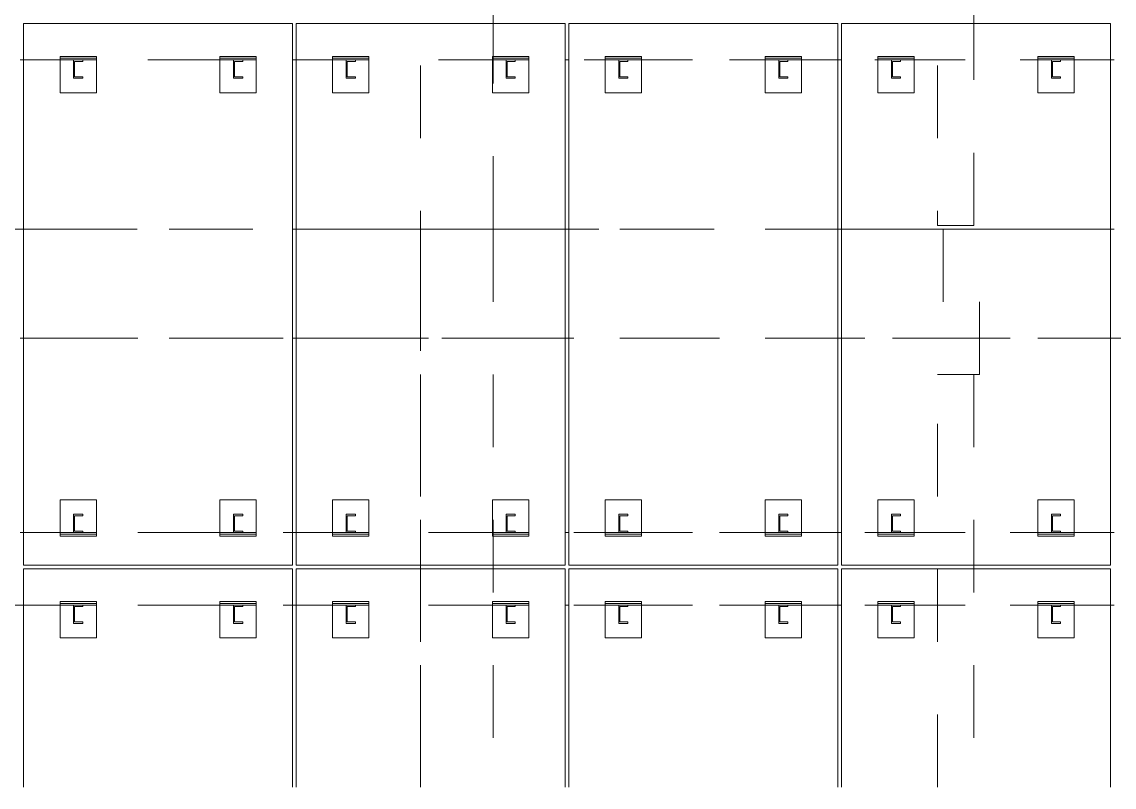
# Model space of a CAD drawing. Header units: millimetres. Extents: x 652937 to 1670132, y 1473552 to 2851037.
# Drawn here: x 663427.63 to 663433.64, y 1524460.41 to 1524464.62 of the extents above; entities that cross this region are included whole.
import ezdxf

# ---------------------------------------------------------------- set-up
doc = ezdxf.new("R2010")
doc.units = ezdxf.units.MM
doc.linetypes.add('XKITLINE00', pattern=[0])
doc.linetypes.add('XKITLINE02', pattern=[4, 2, -2])
doc.layers.add('Part', color=2, linetype='Continuous', lineweight=0)
doc.layers.add('S-GRID', color=1, linetype='Continuous', lineweight=9)

# ---------------------------------------------------------------- blocks, each defined once
blk = doc.blocks.new('*A15491040')
at = {"layer": 'Part', "linetype": 'XKITLINE00', "lineweight": 0}
for p, q in [((650.307246, 143.670135), (650.407246, 143.670135)), ((657.807245, 143.670135), (657.907245, 143.670135)), ((665.407245, 143.670135), (665.307245, 143.670135)), ((672.907245, 143.670135), (672.807245, 143.670135)), ((680.407245, 143.670135), (680.307245, 143.670135)), ((650.307246, 141.670135), (650.407246, 141.670135)), ((657.807245, 141.670135), (657.907245, 141.670135)), ((665.307245, 141.670135), (665.407245, 141.670135)), ((672.907245, 141.670135), (672.807245, 141.670135)), ((680.407245, 141.670135), (680.307245, 141.670135))]:
    blk.add_line(p, q, dxfattribs=at)
at = {"layer": 'Part', "linetype": 'XKITLINE02', "lineweight": 0}
for p, q in [((703.547196, 143.670135), (650.407246, 143.670135)), ((650.407246, 143.670135), (657.807245, 143.670135)), ((657.907245, 143.670135), (665.307245, 143.670135)), ((672.807245, 143.670135), (665.407245, 143.670135)), ((680.307245, 143.670135), (672.907245, 143.670135)), ((703.547115, 141.670135), (635.407246, 141.670135)), ((650.407246, 141.670135), (657.807245, 141.670135)), ((657.907245, 141.670135), (665.307245, 141.670135)), ((672.807245, 141.670135), (665.407245, 141.670135)), ((680.307245, 141.670135), (672.907245, 141.670135))]:
    blk.add_line(p, q, dxfattribs=at)
blk = doc.blocks.new('*A15501041')
at = {"layer": 'S-GRID', "linetype": 'XKITLINE00', "lineweight": 0}
for p, q in [((645.594807, 152.020135), (653.532307, 152.020135)), ((655.119807, 152.020135), (656.707307, 152.020135)), ((658.294807, 152.020135), (666.232307, 152.020135)), ((667.819807, 152.020135), (669.407307, 152.020135)), ((670.994807, 152.020135), (678.932307, 152.020135))]:
    blk.add_line(p, q, dxfattribs=at)
blk = doc.blocks.new('*A15511042')
at = {"layer": 'Part', "linetype": 'XKITLINE00', "lineweight": 0}
for p, q in [((650.307246, 152.020135), (650.407177, 152.020135)), ((657.807245, 152.020135), (657.907177, 152.020135)), ((665.407177, 152.020135), (665.307245, 152.020135)), ((672.907177, 152.020135), (672.807245, 152.020135)), ((680.407177, 152.020135), (680.307245, 152.020135)), ((650.307246, 149.020135), (650.407177, 149.020135)), ((657.807245, 149.020135), (657.907177, 149.020135)), ((665.307245, 149.020135), (665.407177, 149.020135)), ((672.907177, 149.020135), (672.807245, 149.020135)), ((680.407177, 149.020135), (680.307245, 149.020135))]:
    blk.add_line(p, q, dxfattribs=at)
at = {"layer": 'Part', "linetype": 'XKITLINE02', "lineweight": 0}
for p, q in [((650.407177, 152.020135), (657.807245, 152.020135)), ((657.907177, 152.020135), (665.307245, 152.020135)), ((672.807245, 152.020135), (665.407177, 152.020135)), ((680.307245, 152.020135), (672.907177, 152.020135)), ((687.807245, 152.020135), (680.407177, 152.020135)), ((701.547115, 149.020135), (635.407177, 149.020135)), ((650.407177, 149.020135), (657.807245, 149.020135)), ((657.907177, 149.020135), (665.307245, 149.020135)), ((672.807245, 149.020135), (665.407177, 149.020135)), ((680.307245, 149.020135), (672.907177, 149.020135)), ((687.807245, 149.020135), (680.407177, 149.020135))]:
    blk.add_line(p, q, dxfattribs=at)
blk = doc.blocks.new('*A15601051')
at = {"layer": 'Part', "linetype": 'XKITLINE00', "lineweight": 0}
for p, q in [((650.307246, 156.670135), (650.407246, 156.670135)), ((657.807245, 156.670135), (657.907245, 156.670135)), ((665.307245, 156.670135), (665.407245, 156.670135)), ((672.907245, 156.670135), (672.807245, 156.670135)), ((680.407245, 156.670135), (680.307245, 156.670135))]:
    blk.add_line(p, q, dxfattribs=at)
at = {"layer": 'Part', "linetype": 'XKITLINE02', "lineweight": 0}
for p, q in [((687.822475, 156.670135), (650.407246, 156.670135)), ((650.407246, 156.670135), (657.807245, 156.670135)), ((657.907245, 156.670135), (665.307245, 156.670135)), ((672.807245, 156.670135), (665.407245, 156.670135)), ((680.307245, 156.670135), (672.907245, 156.670135))]:
    blk.add_line(p, q, dxfattribs=at)
blk = doc.blocks.new('*A17801270')
at = {"layer": 'Part', "linetype": 'XKITLINE00', "lineweight": 0}
for p, q in [((672.907245, 157.670135), (672.907221, 157.670135)), ((672.907245, 142.770135), (672.907245, 157.670135)), ((680.307245, 157.670135), (672.907245, 157.670135)), ((680.307245, 142.770135), (680.307245, 157.670135)), ((680.307245, 142.770135), (672.907221, 142.770135)), ((680.307221, 142.770135), (680.307245, 142.770135)), ((672.907221, 142.670135), (672.907245, 142.670135)), ((672.907245, 142.670135), (680.307245, 142.670135)), ((672.907245, 136.664035), (672.907245, 142.670135)), ((680.307245, 136.664035), (680.307245, 142.670135))]:
    blk.add_line(p, q, dxfattribs=at)
at = {"layer": 'Part', "linetype": 'XKITLINE02', "lineweight": 0}
for p, q in [((672.907221, 142.770135), (672.907221, 157.670135)), ((672.907245, 157.670135), (672.907221, 157.670135)), ((680.307221, 142.770135), (680.307221, 157.670135)), ((672.907245, 142.670135), (672.907221, 142.670135)), ((672.907221, 136.664035), (672.907221, 142.670135)), ((680.307221, 136.664035), (680.307221, 142.670135))]:
    blk.add_line(p, q, dxfattribs=at)
blk = doc.blocks.new('*A17811271')
at = {"layer": 'Part', "linetype": 'XKITLINE00', "lineweight": 0}
for p, q in [((665.407245, 157.670135), (665.407221, 157.670135)), ((665.407245, 142.770135), (665.407245, 157.670135)), ((672.807245, 157.670135), (665.407245, 157.670135)), ((672.807245, 142.770135), (672.807245, 157.670135)), ((672.807245, 142.770135), (665.407221, 142.770135)), ((672.807221, 142.770135), (672.807245, 142.770135)), ((665.407221, 142.670135), (665.407245, 142.670135)), ((665.407245, 142.670135), (672.807245, 142.670135)), ((665.407245, 136.664035), (665.407245, 142.670135)), ((672.807245, 136.664035), (672.807245, 142.670135))]:
    blk.add_line(p, q, dxfattribs=at)
at = {"layer": 'Part', "linetype": 'XKITLINE02', "lineweight": 0}
for p, q in [((665.407221, 142.770135), (665.407221, 157.670135)), ((665.407245, 157.670135), (665.407221, 157.670135)), ((672.807221, 142.770135), (672.807221, 157.670135)), ((665.407245, 142.670135), (665.407221, 142.670135)), ((665.407221, 136.664035), (665.407221, 142.670135)), ((672.807221, 136.664035), (672.807221, 142.670135))]:
    blk.add_line(p, q, dxfattribs=at)
blk = doc.blocks.new('*A17821272')
at = {"layer": 'Part', "linetype": 'XKITLINE00', "lineweight": 0}
for p, q in [((657.907245, 157.670135), (657.907221, 157.670135)), ((657.907245, 142.770135), (657.907245, 157.670135)), ((657.907245, 157.670135), (665.307245, 157.670135)), ((665.307245, 142.770135), (665.307245, 157.670135)), ((665.307245, 142.770135), (657.907221, 142.770135)), ((665.307221, 142.770135), (665.307245, 142.770135)), ((657.907221, 142.670135), (657.907245, 142.670135)), ((657.907245, 142.670135), (665.307245, 142.670135)), ((657.907245, 136.664035), (657.907245, 142.670135)), ((665.307245, 136.664035), (665.307245, 142.670135))]:
    blk.add_line(p, q, dxfattribs=at)
at = {"layer": 'Part', "linetype": 'XKITLINE02', "lineweight": 0}
for p, q in [((657.907221, 142.770135), (657.907221, 157.670135)), ((657.907221, 157.670135), (657.907245, 157.670135)), ((665.307221, 142.770135), (665.307221, 157.670135)), ((657.907245, 142.670135), (657.907221, 142.670135)), ((657.907221, 136.664035), (657.907221, 142.670135)), ((665.307221, 136.664035), (665.307221, 142.670135))]:
    blk.add_line(p, q, dxfattribs=at)
blk = doc.blocks.new('*A17831273')
at = {"layer": 'Part', "linetype": 'XKITLINE00', "lineweight": 0}
for p, q in [((650.407246, 157.670135), (650.407221, 157.670135)), ((650.407246, 142.770135), (650.407246, 157.670135)), ((650.407246, 157.670135), (657.807245, 157.670135)), ((657.807245, 142.770135), (657.807245, 157.670135)), ((657.807245, 142.770135), (650.407221, 142.770135)), ((657.807221, 142.770135), (657.807245, 142.770135)), ((650.407221, 142.670135), (650.407246, 142.670135)), ((650.407246, 142.670135), (657.807245, 142.670135)), ((650.407246, 136.664035), (650.407246, 142.670135)), ((657.807245, 136.664035), (657.807245, 142.670135))]:
    blk.add_line(p, q, dxfattribs=at)
at = {"layer": 'Part', "linetype": 'XKITLINE02', "lineweight": 0}
for p, q in [((650.407221, 142.770135), (650.407221, 157.670135)), ((650.407221, 157.670135), (650.407246, 157.670135)), ((657.807221, 142.770135), (657.807221, 157.670135)), ((650.407246, 142.670135), (650.407221, 142.670135)), ((650.407221, 136.664035), (650.407221, 142.670135)), ((657.807221, 136.664035), (657.807221, 142.670135))]:
    blk.add_line(p, q, dxfattribs=at)
blk = doc.blocks.new('*A17921282')
at = {"layer": 'Part', "linetype": 'XKITLINE02', "lineweight": 0}
for p, q in [((676.547131, 164.520135), (675.54707, 164.520135)), ((675.547131, 164.520135), (675.547131, 152.120135)), ((676.547131, 152.120135), (676.547131, 164.520135)), ((675.54707, 152.120135), (676.547131, 152.120135))]:
    blk.add_line(p, q, dxfattribs=at)
blk = doc.blocks.new('*A18121302')
at = {"layer": 'Part', "linetype": 'XKITLINE02', "lineweight": 0}
for p, q in [((663.322156, 168.520135), (661.322115, 168.520135)), ((661.322115, 168.520135), (661.322115, 152.020135)), ((661.322156, 168.520135), (661.322156, 152.020135)), ((663.322115, 152.020135), (663.322115, 168.520135)), ((663.322156, 152.020135), (663.322156, 168.520135)), ((661.322115, 152.020135), (663.322156, 152.020135))]:
    blk.add_line(p, q, dxfattribs=at)
blk = doc.blocks.new('*A18361326')
at = {"layer": 'Part', "linetype": 'XKITLINE02', "lineweight": 0}
for p, q in [((667.407253, 141.770135), (666.407253, 141.770135)), ((666.407253, 141.770135), (666.407253, 140.770135)), ((666.407253, 140.770135), (666.407253, 141.770135)), ((667.407253, 140.770135), (667.407253, 141.770135)), ((667.407253, 140.770135), (667.407253, 141.770135)), ((666.407253, 140.770135), (667.407253, 140.770135))]:
    blk.add_line(p, q, dxfattribs=at)
blk = doc.blocks.new('*A18371327')
at = {"layer": 'Part', "linetype": 'XKITLINE02', "lineweight": 0}
for p, q in [((667.407265, 141.720135), (666.407232, 141.720135)), ((666.407232, 141.720135), (666.407232, 141.670135)), ((666.407232, 141.670135), (667.407265, 141.670135)), ((666.407265, 141.720135), (666.407265, 141.670135)), ((667.407232, 141.720135), (667.407265, 141.720135)), ((667.407232, 141.720135), (667.407232, 141.670135)), ((667.407232, 141.670135), (667.407265, 141.670135)), ((667.407265, 141.670135), (667.407265, 141.720135))]:
    blk.add_line(p, q, dxfattribs=at)
blk = doc.blocks.new('*A18381328')
at = {"layer": 'Part', "linetype": 'XKITLINE02', "lineweight": 0}
for p, q in [((667.407265, 143.670135), (666.407232, 143.670135)), ((666.407232, 143.670135), (666.407232, 143.620135)), ((666.407265, 143.670135), (666.407265, 143.620135)), ((667.407232, 143.670135), (667.407265, 143.670135)), ((667.407232, 143.670135), (667.407232, 143.620135)), ((667.407265, 143.620135), (667.407265, 143.670135)), ((666.407232, 143.620135), (667.407265, 143.620135)), ((667.407232, 143.620135), (667.407265, 143.620135))]:
    blk.add_line(p, q, dxfattribs=at)
blk = doc.blocks.new('*A18391329')
at = {"layer": 'Part', "linetype": 'XKITLINE02', "lineweight": 0}
for p, q in [((667.407253, 144.570135), (666.407253, 144.570135)), ((666.407253, 144.570135), (666.407253, 143.570135)), ((666.407253, 143.570135), (666.407253, 144.570135)), ((667.407253, 143.570135), (667.407253, 144.570135)), ((667.407253, 143.570135), (667.407253, 144.570135)), ((666.407253, 143.570135), (667.407253, 143.570135))]:
    blk.add_line(p, q, dxfattribs=at)
blk = doc.blocks.new('*A18401330')
at = {"layer": 'Part', "linetype": 'XKITLINE02', "lineweight": 0}
for p, q in [((671.807253, 144.570135), (670.807253, 144.570135)), ((670.807253, 144.570135), (670.807253, 143.570135)), ((670.807253, 143.570135), (670.807253, 144.570135)), ((671.807253, 143.570135), (671.807253, 144.570135)), ((671.807253, 143.570135), (671.807253, 144.570135)), ((670.807253, 143.570135), (671.807253, 143.570135))]:
    blk.add_line(p, q, dxfattribs=at)
blk = doc.blocks.new('*A18411331')
at = {"layer": 'Part', "linetype": 'XKITLINE02', "lineweight": 0}
for p, q in [((667.032269, 144.170135), (666.782246, 144.170135)), ((666.782246, 143.670135), (666.782246, 144.170135)), ((666.782269, 143.670135), (666.782269, 144.170135)), ((667.032269, 144.132635), (666.807246, 144.132635)), ((666.807246, 144.132635), (666.807246, 143.707635)), ((666.807269, 143.707635), (666.807269, 144.132635)), ((667.032246, 144.132635), (667.032246, 144.170135)), ((667.032269, 144.132635), (667.032269, 144.170135)), ((667.032269, 143.670135), (666.782246, 143.670135)), ((666.807246, 143.707635), (667.032269, 143.707635)), ((667.032246, 143.670135), (667.032246, 143.707635)), ((667.032269, 143.670135), (667.032269, 143.707635))]:
    blk.add_line(p, q, dxfattribs=at)
blk = doc.blocks.new('*A18421332')
at = {"layer": 'Part', "linetype": 'XKITLINE02', "lineweight": 0}
for p, q in [((671.432269, 144.170135), (671.182246, 144.170135)), ((671.182246, 143.670135), (671.182246, 144.170135)), ((671.182269, 143.670135), (671.182269, 144.170135)), ((671.432269, 144.132635), (671.207246, 144.132635)), ((671.207246, 144.132635), (671.207246, 143.707635)), ((671.207269, 143.707635), (671.207269, 144.132635)), ((671.432246, 144.132635), (671.432246, 144.170135)), ((671.432269, 144.132635), (671.432269, 144.170135)), ((671.432269, 143.670135), (671.182246, 143.670135)), ((671.207246, 143.707635), (671.432269, 143.707635)), ((671.432246, 143.670135), (671.432246, 143.707635)), ((671.432269, 143.670135), (671.432269, 143.707635))]:
    blk.add_line(p, q, dxfattribs=at)
blk = doc.blocks.new('*A18431333')
at = {"layer": 'Part', "linetype": 'XKITLINE02', "lineweight": 0}
for p, q in [((678.932269, 144.170135), (678.682246, 144.170135)), ((678.682246, 143.670135), (678.682246, 144.170135)), ((678.682269, 143.670135), (678.682269, 144.170135)), ((678.932269, 144.132635), (678.707246, 144.132635)), ((678.707246, 144.132635), (678.707246, 143.707635)), ((678.707269, 143.707635), (678.707269, 144.132635)), ((678.932246, 144.132635), (678.932246, 144.170135)), ((678.932269, 144.132635), (678.932269, 144.170135)), ((678.932269, 143.670135), (678.682246, 143.670135)), ((678.707246, 143.707635), (678.932269, 143.707635)), ((678.932246, 143.670135), (678.932246, 143.707635)), ((678.932269, 143.670135), (678.932269, 143.707635))]:
    blk.add_line(p, q, dxfattribs=at)
blk = doc.blocks.new('*A18441334')
at = {"layer": 'Part', "linetype": 'XKITLINE02', "lineweight": 0}
for p, q in [((674.532269, 144.170135), (674.282246, 144.170135)), ((674.282246, 143.670135), (674.282246, 144.170135)), ((674.282269, 143.670135), (674.282269, 144.170135)), ((674.532269, 144.132635), (674.307246, 144.132635)), ((674.307246, 144.132635), (674.307246, 143.707635)), ((674.307269, 143.707635), (674.307269, 144.132635)), ((674.532246, 144.132635), (674.532246, 144.170135)), ((674.532269, 144.132635), (674.532269, 144.170135)), ((674.532269, 143.670135), (674.282246, 143.670135)), ((674.307246, 143.707635), (674.532269, 143.707635)), ((674.532246, 143.670135), (674.532246, 143.707635)), ((674.532269, 143.670135), (674.532269, 143.707635))]:
    blk.add_line(p, q, dxfattribs=at)
blk = doc.blocks.new('*A18451335')
at = {"layer": 'Part', "linetype": 'XKITLINE02', "lineweight": 0}
for p, q in [((679.307253, 144.570135), (678.307253, 144.570135)), ((678.307253, 144.570135), (678.307253, 143.570135)), ((678.307253, 143.570135), (678.307253, 144.570135)), ((679.307253, 143.570135), (679.307253, 144.570135)), ((679.307253, 143.570135), (679.307253, 144.570135)), ((678.307253, 143.570135), (679.307253, 143.570135))]:
    blk.add_line(p, q, dxfattribs=at)
blk = doc.blocks.new('*A18461336')
at = {"layer": 'Part', "linetype": 'XKITLINE02', "lineweight": 0}
for p, q in [((674.907253, 144.570135), (673.907253, 144.570135)), ((673.907253, 144.570135), (673.907253, 143.570135)), ((673.907253, 143.570135), (673.907253, 144.570135)), ((674.907253, 143.570135), (674.907253, 144.570135)), ((674.907253, 143.570135), (674.907253, 144.570135)), ((673.907253, 143.570135), (674.907253, 143.570135))]:
    blk.add_line(p, q, dxfattribs=at)
blk = doc.blocks.new('*A18471337')
at = {"layer": 'Part', "linetype": 'XKITLINE02', "lineweight": 0}
for p, q in [((679.307265, 143.670135), (678.307232, 143.670135)), ((678.307232, 143.670135), (678.307232, 143.620135)), ((678.307265, 143.670135), (678.307265, 143.620135)), ((679.307232, 143.670135), (679.307265, 143.670135)), ((679.307232, 143.670135), (679.307232, 143.620135)), ((679.307265, 143.620135), (679.307265, 143.670135)), ((678.307232, 143.620135), (679.307265, 143.620135)), ((679.307232, 143.620135), (679.307265, 143.620135))]:
    blk.add_line(p, q, dxfattribs=at)
blk = doc.blocks.new('*A18481338')
at = {"layer": 'Part', "linetype": 'XKITLINE02', "lineweight": 0}
for p, q in [((674.907265, 143.670135), (673.907232, 143.670135)), ((673.907232, 143.670135), (673.907232, 143.620135)), ((673.907265, 143.670135), (673.907265, 143.620135)), ((674.907232, 143.670135), (674.907265, 143.670135)), ((674.907232, 143.670135), (674.907232, 143.620135)), ((674.907265, 143.620135), (674.907265, 143.670135)), ((673.907232, 143.620135), (674.907265, 143.620135)), ((674.907232, 143.620135), (674.907265, 143.620135))]:
    blk.add_line(p, q, dxfattribs=at)
blk = doc.blocks.new('*A18521342')
at = {"layer": 'Part', "linetype": 'XKITLINE02', "lineweight": 0}
for p, q in [((676.547283, 148.020135), (675.547162, 148.020135)), ((675.547283, 136.664035), (675.547283, 148.020135)), ((676.547162, 148.020135), (676.547283, 148.020135)), ((676.547283, 148.020135), (676.547283, 136.664035))]:
    blk.add_line(p, q, dxfattribs=at)
blk = doc.blocks.new('*A18531343')
at = {"layer": 'Part', "linetype": 'XKITLINE02', "lineweight": 0}
for p, q in [((661.322115, 152.020135), (663.322156, 152.020135)), ((661.322115, 152.020135), (661.322115, 136.664035)), ((661.322156, 136.664035), (661.322156, 152.020135)), ((663.322115, 152.020135), (663.322115, 136.664035)), ((663.322156, 152.020135), (663.322156, 136.664035))]:
    blk.add_line(p, q, dxfattribs=at)
blk = doc.blocks.new('*A18541344')
at = {"layer": 'Part', "linetype": 'XKITLINE02', "lineweight": 0}
for p, q in [((652.407253, 156.770135), (651.407253, 156.770135)), ((651.407253, 156.770135), (651.407253, 155.770135)), ((651.407253, 155.770135), (651.407253, 156.770135)), ((652.407253, 155.770135), (652.407253, 156.770135)), ((652.407253, 155.770135), (652.407253, 156.770135)), ((651.407253, 155.770135), (652.407253, 155.770135))]:
    blk.add_line(p, q, dxfattribs=at)
blk = doc.blocks.new('*A18551345')
at = {"layer": 'Part', "linetype": 'XKITLINE02', "lineweight": 0}
for p, q in [((652.407265, 156.720135), (651.407232, 156.720135)), ((651.407232, 156.720135), (651.407232, 156.670135)), ((651.407232, 156.670135), (652.407265, 156.670135)), ((651.407265, 156.720135), (651.407265, 156.670135)), ((652.407232, 156.720135), (652.407265, 156.720135)), ((652.407232, 156.720135), (652.407232, 156.670135)), ((652.407232, 156.670135), (652.407265, 156.670135)), ((652.407265, 156.670135), (652.407265, 156.720135))]:
    blk.add_line(p, q, dxfattribs=at)
blk = doc.blocks.new('*A18561346')
at = {"layer": 'Part', "linetype": 'XKITLINE02', "lineweight": 0}
for p, q in [((651.782246, 156.670135), (652.032269, 156.670135)), ((651.782246, 156.170135), (651.782246, 156.670135)), ((651.782269, 156.170135), (651.782269, 156.670135)), ((652.032269, 156.632635), (651.807246, 156.632635)), ((651.807246, 156.632635), (651.807246, 156.207635)), ((651.807269, 156.207635), (651.807269, 156.632635)), ((652.032246, 156.632635), (652.032246, 156.670135)), ((652.032269, 156.632635), (652.032269, 156.670135)), ((652.032269, 156.170135), (651.782246, 156.170135)), ((651.807246, 156.207635), (652.032269, 156.207635)), ((652.032246, 156.170135), (652.032246, 156.207635)), ((652.032269, 156.170135), (652.032269, 156.207635))]:
    blk.add_line(p, q, dxfattribs=at)
blk = doc.blocks.new('*A18571347')
at = {"layer": 'Part', "linetype": 'XKITLINE02', "lineweight": 0}
for p, q in [((663.932269, 156.670135), (663.682246, 156.670135)), ((663.682246, 156.170135), (663.682246, 156.670135)), ((663.682269, 156.170135), (663.682269, 156.670135)), ((663.932269, 156.632635), (663.707246, 156.632635)), ((663.707246, 156.632635), (663.707246, 156.207635)), ((663.707269, 156.207635), (663.707269, 156.632635)), ((663.932246, 156.632635), (663.932246, 156.670135)), ((663.932269, 156.632635), (663.932269, 156.670135)), ((663.932269, 156.170135), (663.682246, 156.170135)), ((663.707246, 156.207635), (663.932269, 156.207635)), ((663.932246, 156.170135), (663.932246, 156.207635)), ((663.932269, 156.170135), (663.932269, 156.207635))]:
    blk.add_line(p, q, dxfattribs=at)
blk = doc.blocks.new('*A18581348')
at = {"layer": 'Part', "linetype": 'XKITLINE02', "lineweight": 0}
for p, q in [((659.282246, 156.670135), (659.532269, 156.670135)), ((659.282246, 156.170135), (659.282246, 156.670135)), ((659.282269, 156.170135), (659.282269, 156.670135)), ((659.532269, 156.632635), (659.307246, 156.632635)), ((659.307246, 156.632635), (659.307246, 156.207635)), ((659.307269, 156.207635), (659.307269, 156.632635)), ((659.532246, 156.632635), (659.532246, 156.670135)), ((659.532269, 156.632635), (659.532269, 156.670135)), ((659.532269, 156.170135), (659.282246, 156.170135)), ((659.307246, 156.207635), (659.532269, 156.207635)), ((659.532246, 156.170135), (659.532246, 156.207635)), ((659.532269, 156.170135), (659.532269, 156.207635))]:
    blk.add_line(p, q, dxfattribs=at)
blk = doc.blocks.new('*A18591349')
at = {"layer": 'Part', "linetype": 'XKITLINE02', "lineweight": 0}
for p, q in [((664.307265, 156.720135), (663.307232, 156.720135)), ((663.307232, 156.720135), (663.307232, 156.670135)), ((663.307232, 156.670135), (664.307265, 156.670135)), ((663.307265, 156.720135), (663.307265, 156.670135)), ((664.307232, 156.720135), (664.307265, 156.720135)), ((664.307232, 156.720135), (664.307232, 156.670135)), ((664.307232, 156.670135), (664.307265, 156.670135)), ((664.307265, 156.670135), (664.307265, 156.720135))]:
    blk.add_line(p, q, dxfattribs=at)
blk = doc.blocks.new('*A18601350')
at = {"layer": 'Part', "linetype": 'XKITLINE02', "lineweight": 0}
for p, q in [((659.907265, 156.720135), (658.907232, 156.720135)), ((658.907232, 156.720135), (658.907232, 156.670135)), ((658.907232, 156.670135), (659.907265, 156.670135)), ((658.907265, 156.720135), (658.907265, 156.670135)), ((659.907232, 156.720135), (659.907265, 156.720135)), ((659.907232, 156.720135), (659.907232, 156.670135)), ((659.907232, 156.670135), (659.907265, 156.670135)), ((659.907265, 156.670135), (659.907265, 156.720135))]:
    blk.add_line(p, q, dxfattribs=at)
blk = doc.blocks.new('*A18611351')
at = {"layer": 'Part', "linetype": 'XKITLINE02', "lineweight": 0}
for p, q in [((664.307253, 156.770135), (663.307253, 156.770135)), ((663.307253, 156.770135), (663.307253, 155.770135)), ((663.307253, 155.770135), (663.307253, 156.770135)), ((664.307253, 155.770135), (664.307253, 156.770135)), ((664.307253, 155.770135), (664.307253, 156.770135)), ((663.307253, 155.770135), (664.307253, 155.770135))]:
    blk.add_line(p, q, dxfattribs=at)
blk = doc.blocks.new('*A18621352')
at = {"layer": 'Part', "linetype": 'XKITLINE02', "lineweight": 0}
for p, q in [((659.907253, 156.770135), (658.907253, 156.770135)), ((658.907253, 156.770135), (658.907253, 155.770135)), ((658.907253, 155.770135), (658.907253, 156.770135)), ((659.907253, 155.770135), (659.907253, 156.770135)), ((659.907253, 155.770135), (659.907253, 156.770135)), ((658.907253, 155.770135), (659.907253, 155.770135))]:
    blk.add_line(p, q, dxfattribs=at)
blk = doc.blocks.new('*A18631353')
at = {"layer": 'Part', "linetype": 'XKITLINE02', "lineweight": 0}
for p, q in [((656.807253, 156.770135), (655.807253, 156.770135)), ((655.807253, 156.770135), (655.807253, 155.770135)), ((655.807253, 155.770135), (655.807253, 156.770135)), ((656.807253, 155.770135), (656.807253, 156.770135)), ((656.807253, 155.770135), (656.807253, 156.770135)), ((655.807253, 155.770135), (656.807253, 155.770135))]:
    blk.add_line(p, q, dxfattribs=at)
blk = doc.blocks.new('*A18641354')
at = {"layer": 'Part', "linetype": 'XKITLINE02', "lineweight": 0}
for p, q in [((656.807265, 156.720135), (655.807232, 156.720135)), ((655.807232, 156.720135), (655.807232, 156.670135)), ((655.807232, 156.670135), (656.807265, 156.670135)), ((655.807265, 156.720135), (655.807265, 156.670135)), ((656.807232, 156.720135), (656.807265, 156.720135)), ((656.807232, 156.720135), (656.807232, 156.670135)), ((656.807232, 156.670135), (656.807265, 156.670135)), ((656.807265, 156.670135), (656.807265, 156.720135))]:
    blk.add_line(p, q, dxfattribs=at)
blk = doc.blocks.new('*A18651355')
at = {"layer": 'Part', "linetype": 'XKITLINE02', "lineweight": 0}
for p, q in [((656.182246, 156.670135), (656.432269, 156.670135)), ((656.182246, 156.170135), (656.182246, 156.670135)), ((656.182269, 156.170135), (656.182269, 156.670135)), ((656.432269, 156.632635), (656.207246, 156.632635)), ((656.207246, 156.632635), (656.207246, 156.207635)), ((656.207269, 156.207635), (656.207269, 156.632635)), ((656.432246, 156.632635), (656.432246, 156.670135)), ((656.432269, 156.632635), (656.432269, 156.670135)), ((656.432269, 156.170135), (656.182246, 156.170135)), ((656.207246, 156.207635), (656.432269, 156.207635)), ((656.432246, 156.170135), (656.432246, 156.207635)), ((656.432269, 156.170135), (656.432269, 156.207635))]:
    blk.add_line(p, q, dxfattribs=at)
blk = doc.blocks.new('*A18661356')
at = {"layer": 'Part', "linetype": 'XKITLINE02', "lineweight": 0}
for p, q in [((675.702084, 152.020135), (675.702115, 152.020135)), ((676.702115, 152.020135), (675.702115, 152.020135)), ((675.702115, 152.020135), (675.702115, 148.020135)), ((676.702084, 152.020135), (676.702115, 152.020135)), ((676.702115, 148.020135), (676.702115, 152.020135)), ((675.702084, 148.020135), (675.702115, 148.020135)), ((675.702115, 148.020135), (676.702115, 148.020135)), ((676.702084, 148.020135), (676.702115, 148.020135))]:
    blk.add_line(p, q, dxfattribs=at)
blk = doc.blocks.new('*A18681358')
at = {"layer": 'Part', "linetype": 'XKITLINE02', "lineweight": 0}
for p, q in [((667.407253, 156.770135), (666.407253, 156.770135)), ((666.407253, 156.770135), (666.407253, 155.770135)), ((666.407253, 155.770135), (666.407253, 156.770135)), ((667.407253, 155.770135), (667.407253, 156.770135)), ((667.407253, 155.770135), (667.407253, 156.770135)), ((666.407253, 155.770135), (667.407253, 155.770135))]:
    blk.add_line(p, q, dxfattribs=at)
blk = doc.blocks.new('*A18691359')
at = {"layer": 'Part', "linetype": 'XKITLINE02', "lineweight": 0}
for p, q in [((671.807253, 156.770135), (670.807253, 156.770135)), ((670.807253, 156.770135), (670.807253, 155.770135)), ((670.807253, 155.770135), (670.807253, 156.770135)), ((671.807253, 155.770135), (671.807253, 156.770135)), ((671.807253, 155.770135), (671.807253, 156.770135)), ((670.807253, 155.770135), (671.807253, 155.770135))]:
    blk.add_line(p, q, dxfattribs=at)
blk = doc.blocks.new('*A18701360')
at = {"layer": 'Part', "linetype": 'XKITLINE02', "lineweight": 0}
for p, q in [((667.407265, 156.720135), (666.407232, 156.720135)), ((666.407232, 156.720135), (666.407232, 156.670135)), ((666.407232, 156.670135), (667.407265, 156.670135)), ((666.407265, 156.720135), (666.407265, 156.670135)), ((667.407232, 156.720135), (667.407265, 156.720135)), ((667.407232, 156.720135), (667.407232, 156.670135)), ((667.407232, 156.670135), (667.407265, 156.670135)), ((667.407265, 156.670135), (667.407265, 156.720135))]:
    blk.add_line(p, q, dxfattribs=at)
blk = doc.blocks.new('*A18711361')
at = {"layer": 'Part', "linetype": 'XKITLINE02', "lineweight": 0}
for p, q in [((671.807265, 156.720135), (670.807232, 156.720135)), ((670.807232, 156.720135), (670.807232, 156.670135)), ((670.807232, 156.670135), (671.807265, 156.670135)), ((670.807265, 156.720135), (670.807265, 156.670135)), ((671.807232, 156.720135), (671.807265, 156.720135)), ((671.807232, 156.720135), (671.807232, 156.670135)), ((671.807232, 156.670135), (671.807265, 156.670135)), ((671.807265, 156.670135), (671.807265, 156.720135))]:
    blk.add_line(p, q, dxfattribs=at)
blk = doc.blocks.new('*A18721362')
at = {"layer": 'Part', "linetype": 'XKITLINE02', "lineweight": 0}
for p, q in [((667.032269, 156.670135), (666.782246, 156.670135)), ((666.782246, 156.170135), (666.782246, 156.670135)), ((666.782269, 156.170135), (666.782269, 156.670135)), ((667.032269, 156.632635), (666.807246, 156.632635)), ((666.807246, 156.632635), (666.807246, 156.207635)), ((666.807269, 156.207635), (666.807269, 156.632635)), ((667.032246, 156.632635), (667.032246, 156.670135)), ((667.032269, 156.632635), (667.032269, 156.670135)), ((667.032269, 156.170135), (666.782246, 156.170135)), ((666.807246, 156.207635), (667.032269, 156.207635)), ((667.032246, 156.170135), (667.032246, 156.207635)), ((667.032269, 156.170135), (667.032269, 156.207635))]:
    blk.add_line(p, q, dxfattribs=at)
blk = doc.blocks.new('*A18731363')
at = {"layer": 'Part', "linetype": 'XKITLINE02', "lineweight": 0}
for p, q in [((671.432269, 156.670135), (671.182246, 156.670135)), ((671.182246, 156.170135), (671.182246, 156.670135)), ((671.182269, 156.170135), (671.182269, 156.670135)), ((671.432269, 156.632635), (671.207246, 156.632635)), ((671.207246, 156.632635), (671.207246, 156.207635)), ((671.207269, 156.207635), (671.207269, 156.632635)), ((671.432246, 156.632635), (671.432246, 156.670135)), ((671.432269, 156.632635), (671.432269, 156.670135)), ((671.432269, 156.170135), (671.182246, 156.170135)), ((671.207246, 156.207635), (671.432269, 156.207635)), ((671.432246, 156.170135), (671.432246, 156.207635)), ((671.432269, 156.170135), (671.432269, 156.207635))]:
    blk.add_line(p, q, dxfattribs=at)
blk = doc.blocks.new('*A18741364')
at = {"layer": 'Part', "linetype": 'XKITLINE02', "lineweight": 0}
for p, q in [((678.932269, 156.670135), (678.682246, 156.670135)), ((678.682246, 156.170135), (678.682246, 156.670135)), ((678.682269, 156.170135), (678.682269, 156.670135)), ((678.932269, 156.632635), (678.707246, 156.632635)), ((678.707246, 156.632635), (678.707246, 156.207635)), ((678.707269, 156.207635), (678.707269, 156.632635)), ((678.932246, 156.632635), (678.932246, 156.670135)), ((678.932269, 156.632635), (678.932269, 156.670135)), ((678.932269, 156.170135), (678.682246, 156.170135)), ((678.707246, 156.207635), (678.932269, 156.207635)), ((678.932246, 156.170135), (678.932246, 156.207635)), ((678.932269, 156.170135), (678.932269, 156.207635))]:
    blk.add_line(p, q, dxfattribs=at)
blk = doc.blocks.new('*A18751365')
at = {"layer": 'Part', "linetype": 'XKITLINE02', "lineweight": 0}
for p, q in [((674.532269, 156.670135), (674.282246, 156.670135)), ((674.282246, 156.170135), (674.282246, 156.670135)), ((674.282269, 156.170135), (674.282269, 156.670135)), ((674.532269, 156.632635), (674.307246, 156.632635)), ((674.307246, 156.632635), (674.307246, 156.207635)), ((674.307269, 156.207635), (674.307269, 156.632635)), ((674.532246, 156.632635), (674.532246, 156.670135)), ((674.532269, 156.632635), (674.532269, 156.670135)), ((674.532269, 156.170135), (674.282246, 156.170135)), ((674.307246, 156.207635), (674.532269, 156.207635)), ((674.532246, 156.170135), (674.532246, 156.207635)), ((674.532269, 156.170135), (674.532269, 156.207635))]:
    blk.add_line(p, q, dxfattribs=at)
blk = doc.blocks.new('*A18761366')
at = {"layer": 'Part', "linetype": 'XKITLINE02', "lineweight": 0}
for p, q in [((679.307265, 156.720135), (678.307232, 156.720135)), ((678.307232, 156.720135), (678.307232, 156.670135)), ((678.307232, 156.670135), (679.307265, 156.670135)), ((678.307265, 156.720135), (678.307265, 156.670135)), ((679.307232, 156.720135), (679.307265, 156.720135)), ((679.307232, 156.720135), (679.307232, 156.670135)), ((679.307232, 156.670135), (679.307265, 156.670135)), ((679.307265, 156.670135), (679.307265, 156.720135))]:
    blk.add_line(p, q, dxfattribs=at)
blk = doc.blocks.new('*A18771367')
at = {"layer": 'Part', "linetype": 'XKITLINE02', "lineweight": 0}
for p, q in [((674.907265, 156.720135), (673.907232, 156.720135)), ((673.907232, 156.720135), (673.907232, 156.670135)), ((673.907232, 156.670135), (674.907265, 156.670135)), ((673.907265, 156.720135), (673.907265, 156.670135)), ((674.907232, 156.720135), (674.907265, 156.720135)), ((674.907232, 156.720135), (674.907232, 156.670135)), ((674.907232, 156.670135), (674.907265, 156.670135)), ((674.907265, 156.670135), (674.907265, 156.720135))]:
    blk.add_line(p, q, dxfattribs=at)
blk = doc.blocks.new('*A18781368')
at = {"layer": 'Part', "linetype": 'XKITLINE02', "lineweight": 0}
for p, q in [((679.307253, 156.770135), (678.307253, 156.770135)), ((678.307253, 156.770135), (678.307253, 155.770135)), ((678.307253, 155.770135), (678.307253, 156.770135)), ((679.307253, 155.770135), (679.307253, 156.770135)), ((679.307253, 155.770135), (679.307253, 156.770135)), ((678.307253, 155.770135), (679.307253, 155.770135))]:
    blk.add_line(p, q, dxfattribs=at)
blk = doc.blocks.new('*A18791369')
at = {"layer": 'Part', "linetype": 'XKITLINE02', "lineweight": 0}
for p, q in [((674.907253, 156.770135), (673.907253, 156.770135)), ((673.907253, 156.770135), (673.907253, 155.770135)), ((673.907253, 155.770135), (673.907253, 156.770135)), ((674.907253, 155.770135), (674.907253, 156.770135)), ((674.907253, 155.770135), (674.907253, 156.770135)), ((673.907253, 155.770135), (674.907253, 155.770135))]:
    blk.add_line(p, q, dxfattribs=at)
blk = doc.blocks.new('*A18891379')
at = {"layer": 'Part', "linetype": 'XKITLINE02', "lineweight": 0}
for p, q in [((652.407253, 141.770135), (651.407253, 141.770135)), ((651.407253, 141.770135), (651.407253, 140.770135)), ((651.407253, 140.770135), (651.407253, 141.770135)), ((652.407253, 140.770135), (652.407253, 141.770135)), ((652.407253, 140.770135), (652.407253, 141.770135)), ((651.407253, 140.770135), (652.407253, 140.770135))]:
    blk.add_line(p, q, dxfattribs=at)
blk = doc.blocks.new('*A18901380')
at = {"layer": 'Part', "linetype": 'XKITLINE02', "lineweight": 0}
for p, q in [((652.407265, 141.720135), (651.407232, 141.720135)), ((651.407232, 141.720135), (651.407232, 141.670135)), ((651.407232, 141.670135), (652.407265, 141.670135)), ((651.407265, 141.720135), (651.407265, 141.670135)), ((652.407232, 141.720135), (652.407265, 141.720135)), ((652.407232, 141.720135), (652.407232, 141.670135)), ((652.407232, 141.670135), (652.407265, 141.670135)), ((652.407265, 141.670135), (652.407265, 141.720135))]:
    blk.add_line(p, q, dxfattribs=at)
blk = doc.blocks.new('*A18911381')
at = {"layer": 'Part', "linetype": 'XKITLINE02', "lineweight": 0}
for p, q in [((651.782246, 141.670135), (652.032269, 141.670135)), ((651.782246, 141.170135), (651.782246, 141.670135)), ((651.782269, 141.170135), (651.782269, 141.670135)), ((652.032269, 141.632635), (651.807246, 141.632635)), ((651.807246, 141.632635), (651.807246, 141.207635)), ((651.807269, 141.207635), (651.807269, 141.632635)), ((652.032246, 141.632635), (652.032246, 141.670135)), ((652.032269, 141.632635), (652.032269, 141.670135)), ((652.032269, 141.170135), (651.782246, 141.170135)), ((651.807246, 141.207635), (652.032269, 141.207635)), ((652.032246, 141.170135), (652.032246, 141.207635)), ((652.032269, 141.170135), (652.032269, 141.207635))]:
    blk.add_line(p, q, dxfattribs=at)
blk = doc.blocks.new('*A18921382')
at = {"layer": 'Part', "linetype": 'XKITLINE02', "lineweight": 0}
for p, q in [((659.907253, 141.770135), (658.907253, 141.770135)), ((658.907253, 141.770135), (658.907253, 140.770135)), ((658.907253, 140.770135), (658.907253, 141.770135)), ((659.907253, 140.770135), (659.907253, 141.770135)), ((659.907253, 140.770135), (659.907253, 141.770135)), ((658.907253, 140.770135), (659.907253, 140.770135))]:
    blk.add_line(p, q, dxfattribs=at)
blk = doc.blocks.new('*A18931383')
at = {"layer": 'Part', "linetype": 'XKITLINE02', "lineweight": 0}
for p, q in [((664.307253, 141.770135), (663.307253, 141.770135)), ((663.307253, 141.770135), (663.307253, 140.770135)), ((663.307253, 140.770135), (663.307253, 141.770135)), ((664.307253, 140.770135), (664.307253, 141.770135)), ((664.307253, 140.770135), (664.307253, 141.770135)), ((663.307253, 140.770135), (664.307253, 140.770135))]:
    blk.add_line(p, q, dxfattribs=at)
blk = doc.blocks.new('*A18941384')
at = {"layer": 'Part', "linetype": 'XKITLINE02', "lineweight": 0}
for p, q in [((659.907265, 141.720135), (658.907232, 141.720135)), ((658.907232, 141.720135), (658.907232, 141.670135)), ((658.907232, 141.670135), (659.907265, 141.670135)), ((658.907265, 141.720135), (658.907265, 141.670135)), ((659.907232, 141.720135), (659.907265, 141.720135)), ((659.907232, 141.720135), (659.907232, 141.670135)), ((659.907232, 141.670135), (659.907265, 141.670135)), ((659.907265, 141.670135), (659.907265, 141.720135))]:
    blk.add_line(p, q, dxfattribs=at)
blk = doc.blocks.new('*A18951385')
at = {"layer": 'Part', "linetype": 'XKITLINE02', "lineweight": 0}
for p, q in [((664.307265, 141.720135), (663.307232, 141.720135)), ((663.307232, 141.720135), (663.307232, 141.670135)), ((663.307232, 141.670135), (664.307265, 141.670135)), ((663.307265, 141.720135), (663.307265, 141.670135)), ((664.307232, 141.720135), (664.307265, 141.720135)), ((664.307232, 141.720135), (664.307232, 141.670135)), ((664.307232, 141.670135), (664.307265, 141.670135)), ((664.307265, 141.670135), (664.307265, 141.720135))]:
    blk.add_line(p, q, dxfattribs=at)
blk = doc.blocks.new('*A18961386')
at = {"layer": 'Part', "linetype": 'XKITLINE02', "lineweight": 0}
for p, q in [((659.282246, 141.670135), (659.532269, 141.670135)), ((659.282246, 141.170135), (659.282246, 141.670135)), ((659.282269, 141.170135), (659.282269, 141.670135)), ((659.532269, 141.632635), (659.307246, 141.632635)), ((659.307246, 141.632635), (659.307246, 141.207635)), ((659.307269, 141.207635), (659.307269, 141.632635)), ((659.532246, 141.632635), (659.532246, 141.670135)), ((659.532269, 141.632635), (659.532269, 141.670135)), ((659.532269, 141.170135), (659.282246, 141.170135)), ((659.307246, 141.207635), (659.532269, 141.207635)), ((659.532246, 141.170135), (659.532246, 141.207635)), ((659.532269, 141.170135), (659.532269, 141.207635))]:
    blk.add_line(p, q, dxfattribs=at)
blk = doc.blocks.new('*A18971387')
at = {"layer": 'Part', "linetype": 'XKITLINE02', "lineweight": 0}
for p, q in [((663.932269, 141.670135), (663.682246, 141.670135)), ((663.682246, 141.170135), (663.682246, 141.670135)), ((663.682269, 141.170135), (663.682269, 141.670135)), ((663.932269, 141.632635), (663.707246, 141.632635)), ((663.707246, 141.632635), (663.707246, 141.207635)), ((663.707269, 141.207635), (663.707269, 141.632635)), ((663.932246, 141.632635), (663.932246, 141.670135)), ((663.932269, 141.632635), (663.932269, 141.670135)), ((663.932269, 141.170135), (663.682246, 141.170135)), ((663.707246, 141.207635), (663.932269, 141.207635)), ((663.932246, 141.170135), (663.932246, 141.207635)), ((663.932269, 141.170135), (663.932269, 141.207635))]:
    blk.add_line(p, q, dxfattribs=at)
blk = doc.blocks.new('*A18981388')
at = {"layer": 'Part', "linetype": 'XKITLINE02', "lineweight": 0}
for p, q in [((656.807253, 141.770135), (655.807253, 141.770135)), ((655.807253, 141.770135), (655.807253, 140.770135)), ((655.807253, 140.770135), (655.807253, 141.770135)), ((656.807253, 140.770135), (656.807253, 141.770135)), ((656.807253, 140.770135), (656.807253, 141.770135)), ((655.807253, 140.770135), (656.807253, 140.770135))]:
    blk.add_line(p, q, dxfattribs=at)
blk = doc.blocks.new('*A18991389')
at = {"layer": 'Part', "linetype": 'XKITLINE02', "lineweight": 0}
for p, q in [((656.807265, 141.720135), (655.807232, 141.720135)), ((655.807232, 141.720135), (655.807232, 141.670135)), ((655.807232, 141.670135), (656.807265, 141.670135)), ((655.807265, 141.720135), (655.807265, 141.670135)), ((656.807232, 141.720135), (656.807265, 141.720135)), ((656.807232, 141.720135), (656.807232, 141.670135)), ((656.807232, 141.670135), (656.807265, 141.670135)), ((656.807265, 141.670135), (656.807265, 141.720135))]:
    blk.add_line(p, q, dxfattribs=at)
blk = doc.blocks.new('*A19001390')
at = {"layer": 'Part', "linetype": 'XKITLINE02', "lineweight": 0}
for p, q in [((656.182246, 141.670135), (656.432269, 141.670135)), ((656.182246, 141.170135), (656.182246, 141.670135)), ((656.182269, 141.170135), (656.182269, 141.670135)), ((656.432269, 141.632635), (656.207246, 141.632635)), ((656.207246, 141.632635), (656.207246, 141.207635)), ((656.207269, 141.207635), (656.207269, 141.632635)), ((656.432246, 141.632635), (656.432246, 141.670135)), ((656.432269, 141.632635), (656.432269, 141.670135)), ((656.432269, 141.170135), (656.182246, 141.170135)), ((656.207246, 141.207635), (656.432269, 141.207635)), ((656.432246, 141.170135), (656.432246, 141.207635)), ((656.432269, 141.170135), (656.432269, 141.207635))]:
    blk.add_line(p, q, dxfattribs=at)
blk = doc.blocks.new('*A19011391')
at = {"layer": 'Part', "linetype": 'XKITLINE02', "lineweight": 0}
for p, q in [((667.032269, 141.670135), (666.782246, 141.670135)), ((666.782246, 141.170135), (666.782246, 141.670135)), ((666.782269, 141.170135), (666.782269, 141.670135)), ((667.032269, 141.632635), (666.807246, 141.632635)), ((666.807246, 141.632635), (666.807246, 141.207635)), ((666.807269, 141.207635), (666.807269, 141.632635)), ((667.032246, 141.632635), (667.032246, 141.670135)), ((667.032269, 141.632635), (667.032269, 141.670135)), ((667.032269, 141.170135), (666.782246, 141.170135)), ((666.807246, 141.207635), (667.032269, 141.207635)), ((667.032246, 141.170135), (667.032246, 141.207635)), ((667.032269, 141.170135), (667.032269, 141.207635))]:
    blk.add_line(p, q, dxfattribs=at)
blk = doc.blocks.new('*A19021392')
at = {"layer": 'Part', "linetype": 'XKITLINE02', "lineweight": 0}
for p, q in [((651.782246, 144.170135), (652.032269, 144.170135)), ((651.782246, 143.670135), (651.782246, 144.170135)), ((651.782269, 143.670135), (651.782269, 144.170135)), ((652.032269, 144.132635), (651.807246, 144.132635)), ((651.807246, 144.132635), (651.807246, 143.707635)), ((651.807269, 143.707635), (651.807269, 144.132635)), ((652.032246, 144.132635), (652.032246, 144.170135)), ((652.032269, 144.132635), (652.032269, 144.170135)), ((652.032269, 143.670135), (651.782246, 143.670135)), ((651.807246, 143.707635), (652.032269, 143.707635)), ((652.032246, 143.670135), (652.032246, 143.707635)), ((652.032269, 143.670135), (652.032269, 143.707635))]:
    blk.add_line(p, q, dxfattribs=at)
blk = doc.blocks.new('*A19031393')
at = {"layer": 'Part', "linetype": 'XKITLINE02', "lineweight": 0}
for p, q in [((652.407253, 144.570135), (651.407253, 144.570135)), ((651.407253, 144.570135), (651.407253, 143.570135)), ((651.407253, 143.570135), (651.407253, 144.570135)), ((652.407253, 143.570135), (652.407253, 144.570135)), ((652.407253, 143.570135), (652.407253, 144.570135)), ((651.407253, 143.570135), (652.407253, 143.570135))]:
    blk.add_line(p, q, dxfattribs=at)
blk = doc.blocks.new('*A19041394')
at = {"layer": 'Part', "linetype": 'XKITLINE02', "lineweight": 0}
for p, q in [((652.407265, 143.670135), (651.407232, 143.670135)), ((651.407232, 143.670135), (651.407232, 143.620135)), ((651.407265, 143.670135), (651.407265, 143.620135)), ((652.407232, 143.670135), (652.407265, 143.670135)), ((652.407232, 143.670135), (652.407232, 143.620135)), ((652.407265, 143.620135), (652.407265, 143.670135)), ((651.407232, 143.620135), (652.407265, 143.620135)), ((652.407232, 143.620135), (652.407265, 143.620135))]:
    blk.add_line(p, q, dxfattribs=at)
blk = doc.blocks.new('*A19051395')
at = {"layer": 'Part', "linetype": 'XKITLINE02', "lineweight": 0}
for p, q in [((656.182246, 144.170135), (656.432269, 144.170135)), ((656.182246, 143.670135), (656.182246, 144.170135)), ((656.182269, 143.670135), (656.182269, 144.170135)), ((656.432269, 144.132635), (656.207246, 144.132635)), ((656.207246, 144.132635), (656.207246, 143.707635)), ((656.207269, 143.707635), (656.207269, 144.132635)), ((656.432246, 144.132635), (656.432246, 144.170135)), ((656.432269, 144.132635), (656.432269, 144.170135)), ((656.432269, 143.670135), (656.182246, 143.670135)), ((656.207246, 143.707635), (656.432269, 143.707635)), ((656.432246, 143.670135), (656.432246, 143.707635)), ((656.432269, 143.670135), (656.432269, 143.707635))]:
    blk.add_line(p, q, dxfattribs=at)
blk = doc.blocks.new('*A19061396')
at = {"layer": 'Part', "linetype": 'XKITLINE02', "lineweight": 0}
for p, q in [((656.807253, 144.570135), (655.807253, 144.570135)), ((655.807253, 144.570135), (655.807253, 143.570135)), ((655.807253, 143.570135), (655.807253, 144.570135)), ((656.807253, 143.570135), (656.807253, 144.570135)), ((656.807253, 143.570135), (656.807253, 144.570135)), ((655.807253, 143.570135), (656.807253, 143.570135))]:
    blk.add_line(p, q, dxfattribs=at)
blk = doc.blocks.new('*A19071397')
at = {"layer": 'Part', "linetype": 'XKITLINE02', "lineweight": 0}
for p, q in [((656.807265, 143.670135), (655.807232, 143.670135)), ((655.807232, 143.670135), (655.807232, 143.620135)), ((655.807265, 143.670135), (655.807265, 143.620135)), ((656.807232, 143.670135), (656.807265, 143.670135)), ((656.807232, 143.670135), (656.807232, 143.620135)), ((656.807265, 143.620135), (656.807265, 143.670135)), ((655.807232, 143.620135), (656.807265, 143.620135)), ((656.807232, 143.620135), (656.807265, 143.620135))]:
    blk.add_line(p, q, dxfattribs=at)
blk = doc.blocks.new('*A19081398')
at = {"layer": 'Part', "linetype": 'XKITLINE02', "lineweight": 0}
for p, q in [((663.932269, 144.170135), (663.682246, 144.170135)), ((663.682246, 143.670135), (663.682246, 144.170135)), ((663.682269, 143.670135), (663.682269, 144.170135)), ((663.932269, 144.132635), (663.707246, 144.132635)), ((663.707246, 144.132635), (663.707246, 143.707635)), ((663.707269, 143.707635), (663.707269, 144.132635)), ((663.932246, 144.132635), (663.932246, 144.170135)), ((663.932269, 144.132635), (663.932269, 144.170135)), ((663.932269, 143.670135), (663.682246, 143.670135)), ((663.707246, 143.707635), (663.932269, 143.707635)), ((663.932246, 143.670135), (663.932246, 143.707635)), ((663.932269, 143.670135), (663.932269, 143.707635))]:
    blk.add_line(p, q, dxfattribs=at)
blk = doc.blocks.new('*A19091399')
at = {"layer": 'Part', "linetype": 'XKITLINE02', "lineweight": 0}
for p, q in [((659.282246, 144.170135), (659.532269, 144.170135)), ((659.282246, 143.670135), (659.282246, 144.170135)), ((659.282269, 143.670135), (659.282269, 144.170135)), ((659.532269, 144.132635), (659.307246, 144.132635)), ((659.307246, 144.132635), (659.307246, 143.707635)), ((659.307269, 143.707635), (659.307269, 144.132635)), ((659.532246, 144.132635), (659.532246, 144.170135)), ((659.532269, 144.132635), (659.532269, 144.170135)), ((659.532269, 143.670135), (659.282246, 143.670135)), ((659.307246, 143.707635), (659.532269, 143.707635)), ((659.532246, 143.670135), (659.532246, 143.707635)), ((659.532269, 143.670135), (659.532269, 143.707635))]:
    blk.add_line(p, q, dxfattribs=at)
blk = doc.blocks.new('*A19101400')
at = {"layer": 'Part', "linetype": 'XKITLINE02', "lineweight": 0}
for p, q in [((664.307253, 144.570135), (663.307253, 144.570135)), ((663.307253, 144.570135), (663.307253, 143.570135)), ((663.307253, 143.570135), (663.307253, 144.570135)), ((664.307253, 143.570135), (664.307253, 144.570135)), ((664.307253, 143.570135), (664.307253, 144.570135)), ((663.307253, 143.570135), (664.307253, 143.570135))]:
    blk.add_line(p, q, dxfattribs=at)
blk = doc.blocks.new('*A19111401')
at = {"layer": 'Part', "linetype": 'XKITLINE02', "lineweight": 0}
for p, q in [((659.907253, 144.570135), (658.907253, 144.570135)), ((658.907253, 144.570135), (658.907253, 143.570135)), ((658.907253, 143.570135), (658.907253, 144.570135)), ((659.907253, 143.570135), (659.907253, 144.570135)), ((659.907253, 143.570135), (659.907253, 144.570135)), ((658.907253, 143.570135), (659.907253, 143.570135))]:
    blk.add_line(p, q, dxfattribs=at)
blk = doc.blocks.new('*A19121402')
at = {"layer": 'Part', "linetype": 'XKITLINE02', "lineweight": 0}
for p, q in [((664.307265, 143.670135), (663.307232, 143.670135)), ((663.307232, 143.670135), (663.307232, 143.620135)), ((663.307265, 143.670135), (663.307265, 143.620135)), ((664.307232, 143.670135), (664.307265, 143.670135)), ((664.307232, 143.670135), (664.307232, 143.620135)), ((664.307265, 143.620135), (664.307265, 143.670135)), ((663.307232, 143.620135), (664.307265, 143.620135)), ((664.307232, 143.620135), (664.307265, 143.620135))]:
    blk.add_line(p, q, dxfattribs=at)
blk = doc.blocks.new('*A19131403')
at = {"layer": 'Part', "linetype": 'XKITLINE02', "lineweight": 0}
for p, q in [((659.907265, 143.670135), (658.907232, 143.670135)), ((658.907232, 143.670135), (658.907232, 143.620135)), ((658.907265, 143.670135), (658.907265, 143.620135)), ((659.907232, 143.670135), (659.907265, 143.670135)), ((659.907232, 143.670135), (659.907232, 143.620135)), ((659.907265, 143.620135), (659.907265, 143.670135)), ((658.907232, 143.620135), (659.907265, 143.620135)), ((659.907232, 143.620135), (659.907265, 143.620135))]:
    blk.add_line(p, q, dxfattribs=at)
blk = doc.blocks.new('*A19141404')
at = {"layer": 'Part', "linetype": 'XKITLINE02', "lineweight": 0}
for p, q in [((671.807253, 141.770135), (670.807253, 141.770135)), ((670.807253, 141.770135), (670.807253, 140.770135)), ((670.807253, 140.770135), (670.807253, 141.770135)), ((671.807253, 140.770135), (671.807253, 141.770135)), ((671.807253, 140.770135), (671.807253, 141.770135)), ((670.807253, 140.770135), (671.807253, 140.770135))]:
    blk.add_line(p, q, dxfattribs=at)
blk = doc.blocks.new('*A19151405')
at = {"layer": 'Part', "linetype": 'XKITLINE02', "lineweight": 0}
for p, q in [((671.807265, 141.720135), (670.807232, 141.720135)), ((670.807232, 141.720135), (670.807232, 141.670135)), ((670.807232, 141.670135), (671.807265, 141.670135)), ((670.807265, 141.720135), (670.807265, 141.670135)), ((671.807232, 141.720135), (671.807265, 141.720135)), ((671.807232, 141.720135), (671.807232, 141.670135)), ((671.807232, 141.670135), (671.807265, 141.670135)), ((671.807265, 141.670135), (671.807265, 141.720135))]:
    blk.add_line(p, q, dxfattribs=at)
blk = doc.blocks.new('*A19161406')
at = {"layer": 'Part', "linetype": 'XKITLINE02', "lineweight": 0}
for p, q in [((671.432269, 141.670135), (671.182246, 141.670135)), ((671.182246, 141.170135), (671.182246, 141.670135)), ((671.182269, 141.170135), (671.182269, 141.670135)), ((671.432269, 141.632635), (671.207246, 141.632635)), ((671.207246, 141.632635), (671.207246, 141.207635)), ((671.207269, 141.207635), (671.207269, 141.632635)), ((671.432246, 141.632635), (671.432246, 141.670135)), ((671.432269, 141.632635), (671.432269, 141.670135)), ((671.432269, 141.170135), (671.182246, 141.170135)), ((671.207246, 141.207635), (671.432269, 141.207635)), ((671.432246, 141.170135), (671.432246, 141.207635)), ((671.432269, 141.170135), (671.432269, 141.207635))]:
    blk.add_line(p, q, dxfattribs=at)
blk = doc.blocks.new('*A19201410')
at = {"layer": 'Part', "linetype": 'XKITLINE02', "lineweight": 0}
for p, q in [((674.907253, 141.770135), (673.907253, 141.770135)), ((673.907253, 141.770135), (673.907253, 140.770135)), ((673.907253, 140.770135), (673.907253, 141.770135)), ((674.907253, 140.770135), (674.907253, 141.770135)), ((674.907253, 140.770135), (674.907253, 141.770135)), ((673.907253, 140.770135), (674.907253, 140.770135))]:
    blk.add_line(p, q, dxfattribs=at)
blk = doc.blocks.new('*A19211411')
at = {"layer": 'Part', "linetype": 'XKITLINE02', "lineweight": 0}
for p, q in [((679.307253, 141.770135), (678.307253, 141.770135)), ((678.307253, 141.770135), (678.307253, 140.770135)), ((678.307253, 140.770135), (678.307253, 141.770135)), ((679.307253, 140.770135), (679.307253, 141.770135)), ((679.307253, 140.770135), (679.307253, 141.770135)), ((678.307253, 140.770135), (679.307253, 140.770135))]:
    blk.add_line(p, q, dxfattribs=at)
blk = doc.blocks.new('*A19221412')
at = {"layer": 'Part', "linetype": 'XKITLINE02', "lineweight": 0}
for p, q in [((674.907265, 141.720135), (673.907232, 141.720135)), ((673.907232, 141.720135), (673.907232, 141.670135)), ((673.907232, 141.670135), (674.907265, 141.670135)), ((673.907265, 141.720135), (673.907265, 141.670135)), ((674.907232, 141.720135), (674.907265, 141.720135)), ((674.907232, 141.720135), (674.907232, 141.670135)), ((674.907232, 141.670135), (674.907265, 141.670135)), ((674.907265, 141.670135), (674.907265, 141.720135))]:
    blk.add_line(p, q, dxfattribs=at)
blk = doc.blocks.new('*A19231413')
at = {"layer": 'Part', "linetype": 'XKITLINE02', "lineweight": 0}
for p, q in [((679.307265, 141.720135), (678.307232, 141.720135)), ((678.307232, 141.720135), (678.307232, 141.670135)), ((678.307232, 141.670135), (679.307265, 141.670135)), ((678.307265, 141.720135), (678.307265, 141.670135)), ((679.307232, 141.720135), (679.307265, 141.720135)), ((679.307232, 141.720135), (679.307232, 141.670135)), ((679.307232, 141.670135), (679.307265, 141.670135)), ((679.307265, 141.670135), (679.307265, 141.720135))]:
    blk.add_line(p, q, dxfattribs=at)
blk = doc.blocks.new('*A19241414')
at = {"layer": 'Part', "linetype": 'XKITLINE02', "lineweight": 0}
for p, q in [((674.532269, 141.670135), (674.282246, 141.670135)), ((674.282246, 141.170135), (674.282246, 141.670135)), ((674.282269, 141.170135), (674.282269, 141.670135)), ((674.532269, 141.632635), (674.307246, 141.632635)), ((674.307246, 141.632635), (674.307246, 141.207635)), ((674.307269, 141.207635), (674.307269, 141.632635)), ((674.532246, 141.632635), (674.532246, 141.670135)), ((674.532269, 141.632635), (674.532269, 141.670135)), ((674.532269, 141.170135), (674.282246, 141.170135)), ((674.307246, 141.207635), (674.532269, 141.207635)), ((674.532246, 141.170135), (674.532246, 141.207635)), ((674.532269, 141.170135), (674.532269, 141.207635))]:
    blk.add_line(p, q, dxfattribs=at)
blk = doc.blocks.new('*A19251415')
at = {"layer": 'Part', "linetype": 'XKITLINE02', "lineweight": 0}
for p, q in [((678.932269, 141.670135), (678.682246, 141.670135)), ((678.682246, 141.170135), (678.682246, 141.670135)), ((678.682269, 141.170135), (678.682269, 141.670135)), ((678.932269, 141.632635), (678.707246, 141.632635)), ((678.707246, 141.632635), (678.707246, 141.207635)), ((678.707269, 141.207635), (678.707269, 141.632635)), ((678.932246, 141.632635), (678.932246, 141.670135)), ((678.932269, 141.632635), (678.932269, 141.670135)), ((678.932269, 141.170135), (678.682246, 141.170135)), ((678.707246, 141.207635), (678.932269, 141.207635)), ((678.932246, 141.170135), (678.932246, 141.207635)), ((678.932269, 141.170135), (678.932269, 141.207635))]:
    blk.add_line(p, q, dxfattribs=at)
blk = doc.blocks.new('*A19261416')
at = {"layer": 'Part', "linetype": 'XKITLINE02', "lineweight": 0}
for p, q in [((671.807265, 143.670135), (670.807232, 143.670135)), ((670.807232, 143.670135), (670.807232, 143.620135)), ((670.807265, 143.670135), (670.807265, 143.620135)), ((671.807232, 143.670135), (671.807265, 143.670135)), ((671.807232, 143.670135), (671.807232, 143.620135)), ((671.807265, 143.620135), (671.807265, 143.670135)), ((670.807232, 143.620135), (671.807265, 143.620135)), ((671.807232, 143.620135), (671.807265, 143.620135))]:
    blk.add_line(p, q, dxfattribs=at)
blk = doc.blocks.new('s13')
at = {"lineweight": 0, "xscale": 200, "yscale": 200, "zscale": 200}
for name in ['*A17831273', '*A17821272', '*A17811271', '*A17801270', '*A18121302', '*A17921282', '*A15601051', '*A18541344', '*A18551345', '*A18561346', '*A18631353', '*A18641354', '*A18651355', '*A18621352', '*A18601350', '*A18581348', '*A18611351', '*A18591349', '*A18571347', '*A18681358', '*A18701360', '*A18721362', '*A18691359', '*A18711361', '*A18731363', '*A18791369', '*A18771367', '*A18751365', '*A18781368', '*A18761366', '*A18741364', '*A15501041', '*A15511042', '*A18531343', '*A18661356', '*A18521342', '*A19031393', '*A19061396', '*A19111401', '*A19101400', '*A18391329', '*A18401330', '*A18461336', '*A18451335', '*A19021392', '*A19051395', '*A19091399', '*A19081398', '*A18411331', '*A18421332', '*A18441334', '*A18431333', '*A15491040', '*A19041394', '*A19071397', '*A19131403', '*A19121402', '*A18381328', '*A19261416', '*A18481338', '*A18471337', '*A18891379', '*A18901380', '*A18911381', '*A18981388', '*A18991389', '*A19001390', '*A18921382', '*A18941384', '*A18961386', '*A18931383', '*A18951385', '*A18971387', '*A18361326', '*A18371327', '*A19011391', '*A19141404', '*A19151405', '*A19161406', '*A19201410', '*A19221412', '*A19241414', '*A19211411', '*A19231413', '*A19251415']:
    blk.add_blockref(name, (-125633.2, 57033.4), dxfattribs=at)

msp = doc.modelspace()

# ---------------------------------------------------------------- block references
at = {"xscale": 0.001, "yscale": 0.001, "zscale": 0.001}
msp.add_blockref('s13', (663423.1875, 1524376.0443), dxfattribs=at)

doc.saveas('drawing.dxf')
